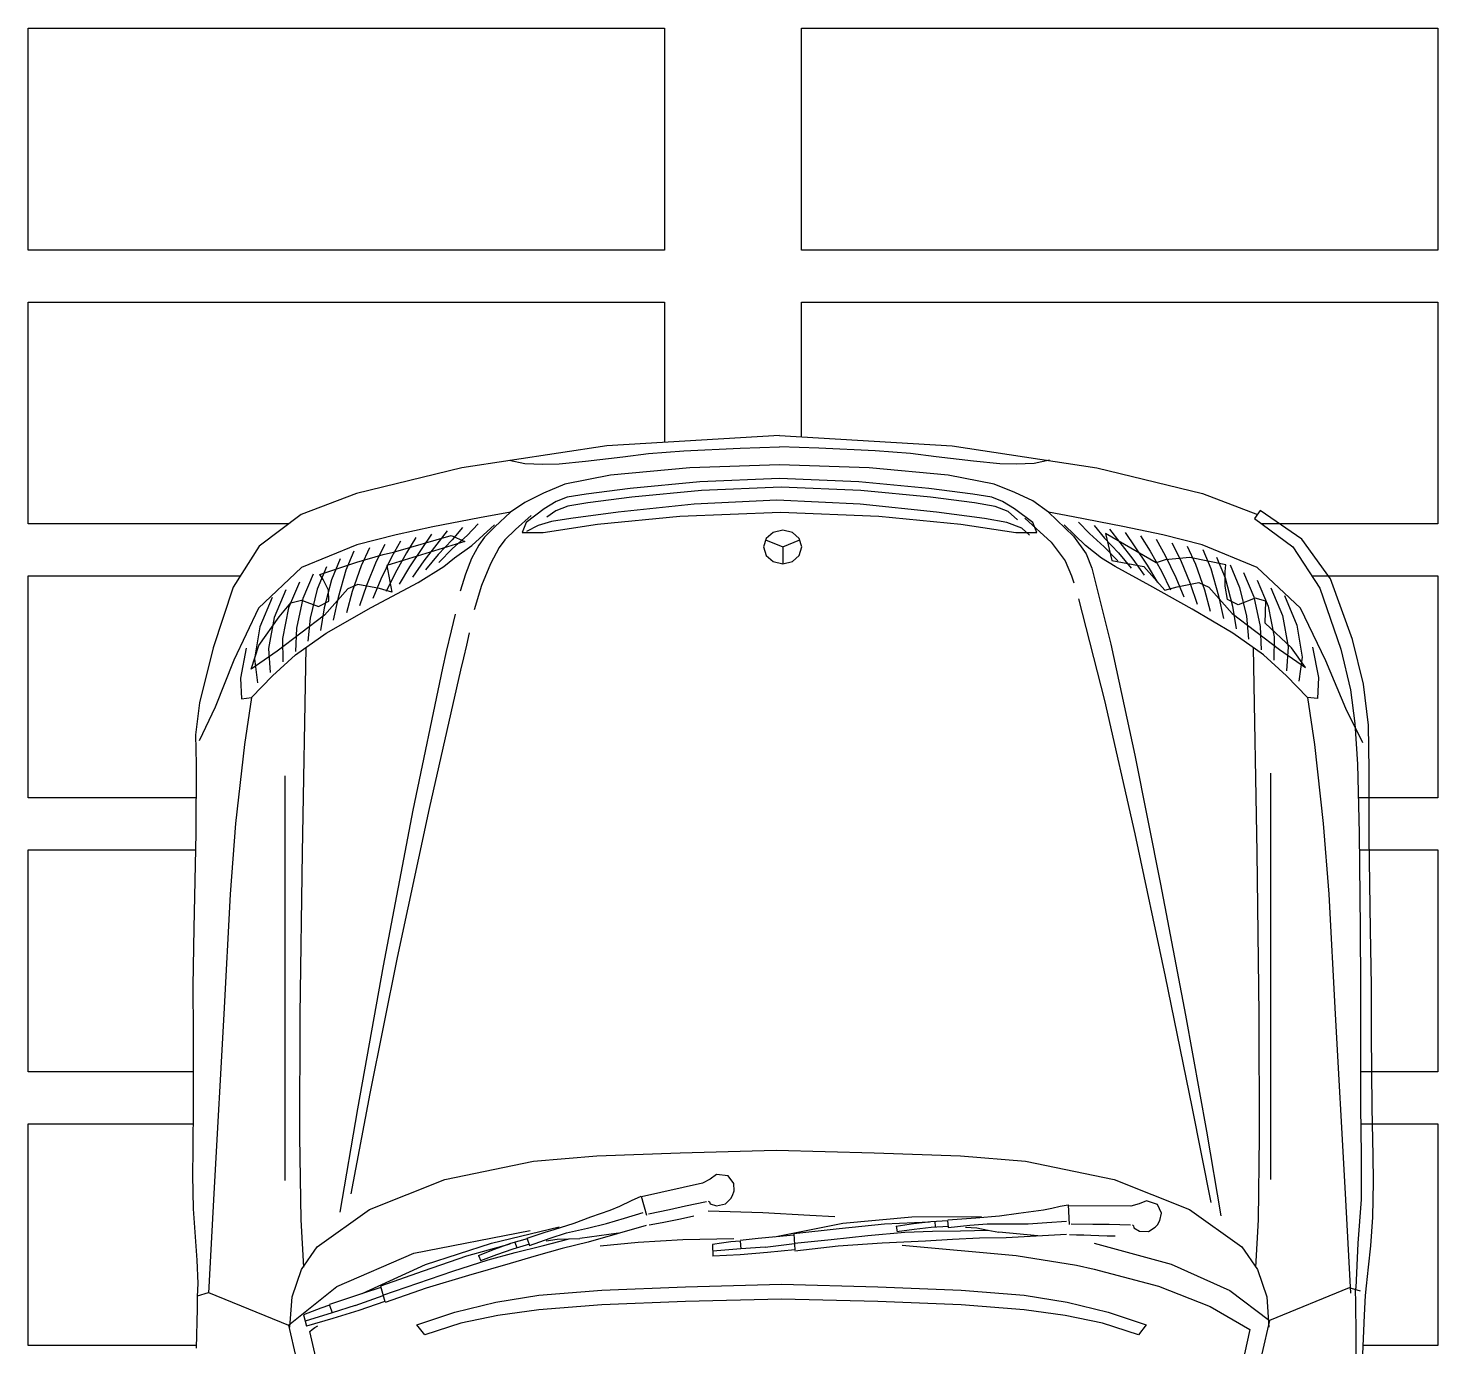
# Model space of a CAD drawing. Header units: millimetres. Extents: x 3923 to 4007, y 744 to 863.
# Drawn here: x 3930.397 to 3934.161, y 830.962 to 834.483 of the extents above; entities that cross this region are included whole.
import ezdxf

# ---------------------------------------------------------------- set-up
doc = ezdxf.new("R2010")
doc.units = ezdxf.units.MM
doc.layers.add('-HIDRO', color=8, linetype='Continuous')

# ---------------------------------------------------------------- blocks, each defined once
blk = doc.blocks.new('Austin Mini dessus')
at = {"color": 8, "flags": 128}
for points in [[(-0.2069, 3.765), (-0.1204, 3.7865)], [(-0.1204, 3.7865), (-0.0703, 3.7926)], [(-0.114, 3.7617), (-0.0609, 3.787)], [(-0.0703, 3.7926), (-0.0241, 3.7916)], [(-0.0241, 3.7916), (0.0842, 3.7922)], [(0.0842, 3.7922), (0.2332, 3.7952)], [(0.2332, 3.7952), (0.3237, 3.797)], [(0.3237, 3.797), (0.3971, 3.7966)], [(0.3971, 3.7966), (0.5088, 3.7962)], [(0.5088, 3.7962), (0.581, 3.797)], [(0.581, 3.797), (0.6212, 3.7976)], [(0.6212, 3.7976), (0.674, 3.7963)], [(0.674, 3.7963), (0.7177, 3.7934)], [(0.7177, 3.7934), (0.7547, 3.7905)], [(0.7547, 3.7905), (0.7913, 3.7892)], [(0.7913, 3.7892), (0.8117, 3.7899)], [(0.8107, 3.7898), (0.8054, 3.7722)], [(0.8117, 3.7899), (0.831, 3.7901)], [(0.831, 3.7901), (0.8924, 3.7915)], [(-0.302, 3.7337), (-0.2069, 3.765)], [(0.3684, 3.7483), (0.6405, 3.7634)], [(0.6405, 3.7634), (0.8064, 3.7721)], [(0.8054, 3.7722), (0.8566, 3.6469)], [(-0.1874, 3.7324), (-0.114, 3.7617)], [(0.18, 3.7384), (0.3684, 3.7483)], [(-0.3667, 3.6929), (-0.302, 3.7337)], [(-0.269, 3.694), (-0.1874, 3.7324)], [(-0.2065, 3.713), (-0.1595, 3.7223)], [(-0.1595, 3.7223), (-0.127, 3.7206)], [(-0.127, 3.7206), (-0.1288, 3.7047)], [(-0.0554, 3.7158), (0.0688, 3.7297)], [(0.0688, 3.7297), (0.18, 3.7384)], [(-0.24, 3.6915), (-0.1897, 3.6999)], [(-0.1734, 3.7051), (-0.2108, 3.6933)], [(-0.2018, 3.6646), (-0.1734, 3.7051)], [(-0.1897, 3.6999), (-0.152, 3.6952)], [(-0.1288, 3.7047), (-0.1629, 3.672)], [(-0.1288, 3.7047), (-0.0554, 3.7158)], [(-0.4163, 3.6266), (-0.3667, 3.6929)], [(-0.3332, 3.6261), (-0.269, 3.694)], [(-0.2862, 3.6722), (-0.24, 3.6915)], [(-0.2108, 3.6933), (-0.2557, 3.6613)], [(-0.2548, 3.669), (-0.2057, 3.6781)], [(-0.2057, 3.6781), (-0.1684, 3.6754)], [(-0.2983, 3.6509), (-0.2548, 3.669)], [(-0.2557, 3.6613), (-0.2776, 3.6432)], [(-0.2696, 3.6465), (-0.2217, 3.6563)], [(-0.2582, 3.5904), (-0.2018, 3.6646)], [(-0.2217, 3.6563), (-0.1848, 3.6556)], [(-0.1629, 3.672), (-0.1958, 3.6357)], [(0.6296, 3.652), (-0.0059, 3.652)], [(-0.3103, 3.6295), (-0.2696, 3.6465)], [(-0.2844, 3.624), (-0.2378, 3.6344)], [(-0.2776, 3.6432), (-0.2819, 3.6262)], [(-0.2378, 3.6344), (-0.2012, 3.6358)], [(-0.1958, 3.6357), (-0.2299, 3.5876)], [(0.369, 3.6287), (0.5603, 3.6292)], [(0.5603, 3.6292), (0.6914, 3.6273)], [(0.8118, 3.6411), (0.769, 3.6265)], [(0.8566, 3.6469), (0.7958, 3.5707)], [(0.8596, 3.6444), (0.8118, 3.6411)], [(0.8566, 3.6469), (0.909, 3.6348)], [(-0.4494, 3.54), (-0.4163, 3.6266)], [(-0.3686, 3.5396), (-0.3332, 3.6261)], [(-0.3224, 3.6082), (-0.2844, 3.624)], [(-0.2992, 3.6015), (-0.2538, 3.6126)], [(-0.2819, 3.6262), (-0.2717, 3.5998)], [(-0.2538, 3.6126), (-0.2177, 3.6161)], [(-0.2069, 3.6195), (0.1144, 3.6255)], [(0.1144, 3.6255), (0.369, 3.6287)], [(0.6914, 3.6273), (0.7656, 3.6231)], [(0.769, 3.6265), (0.7337, 3.6018)], [(0.8299, 3.5961), (0.835, 3.6098)], [(0.835, 3.6098), (0.8402, 3.6233)], [(0.8372, 3.5784), (0.8502, 3.6203)], [(0.8402, 3.6233), (0.8582, 3.6183)], [(0.8462, 3.577), (0.8582, 3.6183)], [(0.8634, 3.6093), (0.8604, 3.6051)], [(0.8666, 3.6133), (0.8634, 3.6093)], [(0.9143, 3.6021), (0.8666, 3.6133)], [(-0.3219, 3.5976), (-0.3417, 3.5395)], [(-0.3344, 3.5868), (-0.2992, 3.6015)], [(-0.3144, 3.5923), (-0.3219, 3.5976)], [(-0.2975, 3.5839), (-0.3144, 3.5923)], [(-0.3139, 3.579), (-0.2698, 3.5907)], [(-0.2994, 3.5535), (-0.2582, 3.5904)], [(-0.2717, 3.5998), (-0.28, 3.5832)], [(-0.2299, 3.5876), (-0.2701, 3.5169)], [(-0.2698, 3.5907), (-0.2341, 3.5963)], [(0.7337, 3.6018), (0.675, 3.5196)], [(0.8252, 3.5824), (0.8299, 3.5961)], [(0.8604, 3.6051), (0.8577, 3.6008)], [(-0.3465, 3.5655), (-0.3139, 3.579)], [(-0.3287, 3.5566), (-0.2858, 3.5689)], [(-0.28, 3.5832), (-0.2975, 3.5839)], [(-0.2858, 3.5689), (-0.2505, 3.5765)], [(0.517, 3.5386), (0.6793, 3.5662)], [(0.7958, 3.5707), (0.7435, 3.4498)], [(0.8151, 3.5556), (0.8242, 3.5824)], [(0.8252, 3.5824), (0.8372, 3.5784)], [(0.8257, 3.5419), (0.8372, 3.5784)], [(0.8334, 3.5361), (0.8462, 3.577)], [(-0.3585, 3.5441), (-0.3287, 3.5566)], [(-0.3356, 3.5327), (-0.2955, 3.5465)], [(-0.3066, 3.538), (-0.2994, 3.5535)], [(-0.2955, 3.5465), (-0.2617, 3.5558)], [(0.4929, 3.5192), (0.6502, 3.5491)], [(0.8063, 3.5287), (0.8151, 3.5556)], [(0.8257, 3.5419), (0.8097, 3.4979)], [(-0.4897, 3.3744), (-0.4494, 3.54)], [(-0.3843, 3.4776), (-0.3686, 3.5396)], [(-0.3639, 3.5197), (-0.3356, 3.5327)], [(-0.3417, 3.5395), (-0.3534, 3.4979)], [(-0.3424, 3.5089), (-0.3051, 3.524)], [(-0.3001, 3.5036), (-0.3066, 3.538)], [(-0.3051, 3.524), (-0.273, 3.5351)], [(0.2791, 3.4759), (0.4929, 3.5192)], [(0.2925, 3.4981), (0.517, 3.5386)], [(0.675, 3.5196), (0.6278, 3.4015)], [(0.8067, 3.5309), (0.7615, 3.4315)], [(0.7972, 3.5019), (0.8063, 3.5287)], [(0.8192, 3.4954), (0.8334, 3.5361)], [(-0.3693, 3.4953), (-0.3424, 3.5089)], [(-0.3534, 3.4979), (-0.3572, 3.4821)], [(-0.3493, 3.4851), (-0.3148, 3.5016)], [(-0.3148, 3.5016), (-0.2843, 3.5144)], [(-0.2701, 3.5169), (-0.3098, 3.443)], [(-0.2946, 3.4845), (-0.3001, 3.5036)], [(0.0478, 3.4514), (0.2925, 3.4981)], [(0.7718, 3.4351), (0.7952, 3.5024)], [(0.8092, 3.4984), (0.7905, 3.4435)], [(0.7952, 3.5024), (0.8192, 3.4954)], [(-0.3968, 3.4202), (-0.3843, 3.4776)], [(-0.3572, 3.4821), (-0.3836, 3.3914)], [(-0.3746, 3.4709), (-0.3493, 3.4851)], [(-0.374, 3.3698), (-0.3363, 3.4925)], [(-0.3561, 3.4613), (-0.3244, 3.4792)], [(-0.3363, 3.4925), (-0.2946, 3.4845)], [(-0.3244, 3.4792), (-0.2956, 3.4936)], [(0.0453, 3.4261), (0.2791, 3.4759)], [(0.7985, 3.4305), (0.8212, 3.4949)], [(-0.38, 3.4466), (-0.3561, 3.4613)], [(-0.363, 3.4375), (-0.3341, 3.4567)], [(-0.3437, 3.4343), (-0.3181, 3.4522)], [(-0.3341, 3.4567), (-0.3068, 3.4729)], [(-0.3854, 3.4222), (-0.363, 3.4375)], [(-0.3698, 3.4136), (-0.3437, 3.4343)], [(-0.3534, 3.4119), (-0.3294, 3.4315)], [(-0.3098, 3.443), (-0.3346, 3.403)], [(-0.1749, 3.4052), (0.0478, 3.4514)], [(0.7435, 3.4498), (0.7081, 3.2674)], [(0.7615, 3.4315), (0.7277, 3.3278)], [(0.7484, 3.3675), (0.7718, 3.4351)], [(0.7905, 3.4435), (0.7715, 3.3887)], [(0.7785, 3.3642), (0.7985, 3.4305)], [(0.8558, 3.4451), (0.8359, 3.3854)], [(0.8536, 3.3763), (0.8715, 3.4329)], [(0.8715, 3.4329), (0.8558, 3.4451)], [(-0.4112, 3.3468), (-0.3968, 3.4202)], [(-0.3908, 3.3978), (-0.3698, 3.4136)], [(-0.3767, 3.3898), (-0.3534, 3.4119)], [(-0.363, 3.3894), (-0.3407, 3.4108)], [(-0.172, 3.3767), (0.0453, 3.4261)], [(-0.3961, 3.3734), (-0.3767, 3.3898)], [(-0.3836, 3.3914), (-0.374, 3.3698)], [(-0.3836, 3.366), (-0.363, 3.3894)], [(-0.3481, 3.3863), (-0.3679, 3.3589)], [(-0.3346, 3.403), (-0.3481, 3.3863)], [(-0.2599, 3.3851), (-0.2335, 3.3912)], [(-0.2335, 3.3912), (-0.2013, 3.399)], [(-0.2013, 3.399), (-0.1749, 3.4052)], [(0.6278, 3.4015), (0.5988, 3.2619)], [(0.7715, 3.3887), (0.7537, 3.3335)], [(-0.5243, 3.1472), (-0.4897, 3.3744)], [(-0.4015, 3.349), (-0.3836, 3.366)], [(-0.347, 3.3593), (-0.3226, 3.369)], [(-0.3226, 3.369), (-0.2958, 3.3774)], [(-0.2307, 3.363), (-0.2112, 3.3675)], [(-0.2112, 3.3675), (-0.1915, 3.3721)], [(-0.1915, 3.3721), (-0.172, 3.3767)], [(0.7293, 3.299), (0.7484, 3.3675)], [(0.7597, 3.2985), (0.7785, 3.3642)], [(0.8359, 3.3854), (0.8202, 3.3211)], [(0.8415, 3.3179), (0.8536, 3.3763)], [(-0.4198, 3.2983), (-0.4112, 3.3468)], [(-0.3679, 3.3589), (-0.4003, 3.3232)], [(-0.3805, 3.3391), (-0.3683, 3.348)], [(-0.3683, 3.348), (-0.347, 3.3593)], [(-0.339, 3.3298), (-0.3048, 3.3438)], [(-0.3048, 3.3438), (-0.2667, 3.355)], [(0.7472, 3.3485), (0.7374, 3.3232)], [(0.7462, 3.3202), (0.7557, 3.3455)], [(0.7472, 3.3485), (0.7557, 3.345)], [(-0.4198, 3.2983), (-0.397, 3.3226)], [(-0.397, 3.3226), (-0.3805, 3.3391)], [(-0.3644, 3.3161), (-0.339, 3.3298)], [(0.7277, 3.3278), (0.7023, 3.2216)], [(0.7374, 3.3232), (0.728, 3.2975)], [(0.7371, 3.2944), (0.7462, 3.3202)], [(0.7537, 3.3335), (0.7422, 3.2911)], [(0.8202, 3.3211), (0.8092, 3.2537)], [(-0.5014, 3.3001), (-0.4965, 3.2759)], [(-0.435, 3.2757), (-0.4198, 3.2983)], [(-0.3926, 3.2902), (-0.3764, 3.3069)], [(-0.3764, 3.3069), (-0.3644, 3.3161)], [(0.728, 3.2975), (0.7203, 3.2716)], [(0.7478, 3.258), (0.7597, 3.2985)], [(0.8325, 3.2537), (0.8415, 3.3179)], [(-0.4965, 3.2759), (-0.4951, 3.2474)], [(-0.4498, 3.2462), (-0.435, 3.2757)], [(-0.415, 3.2655), (-0.3926, 3.2902)], [(-0.4036, 3.2735), (-0.3881, 3.2799)], [(-0.3881, 3.2799), (-0.3879, 3.2469)], [(0.7263, 3.2915), (0.7353, 3.2885)], [(0.7293, 3.2686), (0.7371, 3.2944)], [(0.7422, 3.2911), (0.7318, 3.2485)], [(-0.4251, 3.2451), (-0.4036, 3.2735)], [(-0.4054, 3.2337), (-0.3992, 3.255)], [(-0.3992, 3.255), (-0.3897, 3.273)], [(0.5988, 3.2619), (0.5909, 3.1628)], [(0.7153, 3.258), (0.7105, 3.2437)], [(0.7198, 3.2721), (0.7153, 3.258)], [(0.7313, 3.2686), (0.72, 3.2361)], [(0.7208, 3.2721), (0.7313, 3.2686)], [(0.7361, 3.2172), (0.7478, 3.258)], [(0.8092, 3.2537), (0.8014, 3.1546)], [(0.8246, 3.1546), (0.8325, 3.2537)], [(-0.4951, 3.2474), (-0.4961, 3.222)], [(-0.4642, 3.2131), (-0.4498, 3.2462)], [(-0.4368, 3.2263), (-0.4251, 3.2451)], [(-0.4223, 3.2271), (-0.4123, 3.2411)], [(-0.4102, 3.2033), (-0.4054, 3.2337)], [(-0.3879, 3.2469), (-0.4009, 3.1615)], [(0.7105, 3.2437), (0.7063, 3.2296)], [(0.72, 3.2361), (0.7116, 3.2101)], [(0.7318, 3.2485), (0.7208, 3.2061)], [(0.7243, 3.2421), (0.7215, 3.2248)], [(-0.4961, 3.222), (-0.5002, 3.1805)], [(-0.4783, 3.1411), (-0.4642, 3.2131)], [(-0.4482, 3.1794), (-0.4433, 3.2092)], [(-0.4433, 3.2092), (-0.4368, 3.2263)], [(-0.4292, 3.2081), (-0.4223, 3.2271)], [(0.7063, 3.2296), (0.6964, 3.1985)], [(0.7116, 3.2101), (0.7041, 3.1774)], [(0.7215, 3.2248), (0.721, 3.2072)], [(0.7263, 3.1761), (0.7361, 3.2172)], [(-0.4345, 3.1767), (-0.4292, 3.2081)], [(-0.42, 3.129), (-0.4102, 3.2033)], [(0.6964, 3.1985), (0.6864, 3.1723)], [(0.7123, 3.1286), (0.7203, 3.1896)], [(0.721, 3.2072), (0.7203, 3.1896)], [(-0.5002, 3.1805), (-0.5068, 3.1221)], [(-0.457, 3.1102), (-0.4482, 3.1794)], [(-0.4433, 3.1075), (-0.4345, 3.1767)], [(0.6864, 3.1723), (0.6761, 3.1418)], [(0.7041, 3.1774), (0.6969, 3.1476)], [(0.6998, 3.0852), (0.7263, 3.1761)], [(-0.5405, 2.876), (-0.5243, 3.1472)], [(-0.4009, 3.1615), (-0.4139, 3.0323)], [(0.5909, 3.1628), (0.5858, 3.0317)], [(0.6969, 3.1476), (0.6884, 3.1193)], [(0.7318, 3.1572), (0.726, 3.0977)], [(0.8014, 3.1546), (0.7962, 3.0235)], [(0.8194, 3.0235), (0.8246, 3.1546)], [(-0.5068, 3.1221), (-0.5121, 3.0818)], [(-0.4897, 3.0166), (-0.4783, 3.1411)], [(-0.4326, 3.01), (-0.42, 3.129)], [(0.6698, 3.1266), (0.6607, 3.1082)], [(0.6761, 3.1418), (0.6698, 3.1266)], [(-0.4678, 3.0008), (-0.457, 3.1102)], [(-0.4541, 2.9981), (-0.4433, 3.1075)], [(0.6607, 3.1082), (0.6538, 3.0932)], [(0.6884, 3.1193), (0.6795, 3.0899)], [(-0.5121, 3.0818), (-0.5164, 3.0261)], [(0.6338, 2.997), (0.6553, 3.0927)], [(0.6538, 3.0932), (0.6836, 3.0845)], [(0.6818, 3.0817), (0.6747, 3.0485)], [(0.6957, 3.0601), (0.6993, 3.0807)], [(0.726, 3.0977), (0.7219, 3.0275)], [(0.6902, 3.0313), (0.6957, 3.0601)], [(-0.4139, 3.0323), (-0.4198, 2.8742)], [(0.5858, 3.0317), (0.5818, 2.8809)], [(0.6747, 3.0485), (0.6693, 3.0237)], [(-0.5164, 3.0261), (-0.5207, 2.9376)], [(-0.4943, 2.876), (-0.4897, 3.0166)], [(-0.4389, 2.8801), (-0.4326, 3.01)], [(0.6693, 3.0237), (0.6625, 2.9905)], [(0.6853, 3.0102), (0.6902, 3.0313)], [(0.7219, 3.0275), (0.7205, 2.9476)], [(0.7962, 3.0235), (0.7923, 2.8727)], [(0.8155, 2.8727), (0.8194, 3.0235)], [(-0.473, 2.876), (-0.4678, 3.0008)], [(-0.4594, 2.8733), (-0.4541, 2.9981)], [(0.6273, 2.9847), (0.6338, 2.997)], [(0.6618, 2.9878), (0.6631, 2.986)], [(0.677, 2.9877), (0.6796, 2.9022)], [(0.6202, 2.9747), (0.6273, 2.9847)], [(0.6221, 2.9567), (0.6202, 2.9747)], [(0.6631, 2.986), (0.6661, 2.9845)], [(0.6661, 2.9845), (0.6693, 2.9748)], [(0.6693, 2.9748), (0.6662, 2.9608)], [(0.7259, 2.9524), (0.7277, 2.9669)], [(0.7277, 2.9669), (0.7297, 2.9812)], [(0.7297, 2.9812), (0.7484, 2.9804)], [(0.7369, 2.9367), (0.7402, 2.9806)], [(0.7461, 2.9374), (0.7484, 2.9804)], [(0.6341, 2.9475), (0.6221, 2.9567)], [(0.6455, 2.9473), (0.6341, 2.9475)], [(0.6529, 2.9495), (0.6455, 2.9473)], [(0.6577, 2.9524), (0.6529, 2.9495)], [(0.6662, 2.9608), (0.6577, 2.9524)], [(0.7244, 2.9379), (0.7259, 2.9524)], [(-0.5207, 2.9376), (-0.5227, 2.876)], [(0.7205, 2.9096), (0.7234, 2.9377)], [(0.7244, 2.9379), (0.7369, 2.9367)], [(0.7339, 2.8986), (0.7369, 2.9367)], [(0.7427, 2.8947), (0.7461, 2.9374)], [(-0.3786, 2.8967), (-0.3653, 2.9008)], [(-0.3653, 2.9008), (-0.352, 2.8967)], [(0.6796, 2.9022), (0.6837, 2.8284)], [(0.718, 2.8814), (0.7205, 2.9096)], [(-0.4326, 2.7495), (-0.4389, 2.8801)], [(-0.3917, 2.8708), (-0.3881, 2.8859)], [(-0.3881, 2.8859), (-0.3786, 2.8967)], [(-0.3767, 2.8977), (-0.3653, 2.8708)], [(-0.352, 2.8967), (-0.3425, 2.8859)], [(-0.3425, 2.8859), (-0.3389, 2.8708)], [(0.5818, 2.8809), (0.5858, 2.7275)], [(0.7179, 2.8836), (0.6962, 2.7767)], [(0.7152, 2.8533), (0.718, 2.8814)], [(0.7339, 2.8986), (0.7283, 2.8522)], [(0.7381, 2.8519), (0.7427, 2.8947)], [(-0.5405, 2.876), (-0.5243, 2.6047)], [(-0.5207, 2.8143), (-0.5227, 2.876)], [(-0.4897, 2.7353), (-0.4943, 2.876)], [(-0.4678, 2.7512), (-0.473, 2.876)], [(-0.4541, 2.7484), (-0.4594, 2.8733)], [(-0.4198, 2.8742), (-0.4139, 2.72)], [(-0.3881, 2.8557), (-0.3917, 2.8708)], [(-0.3786, 2.845), (-0.3881, 2.8557)], [(-0.3653, 2.8708), (-0.3767, 2.844)], [(-0.3653, 2.8708), (-0.3389, 2.8708)], [(-0.3425, 2.8557), (-0.352, 2.845)], [(-0.3389, 2.8708), (-0.3425, 2.8557)], [(0.7923, 2.8727), (0.7962, 2.7218)], [(0.8194, 2.7218), (0.8155, 2.8727)], [(-0.3653, 2.8409), (-0.3786, 2.845)], [(-0.352, 2.845), (-0.3653, 2.8409)], [(0.7054, 2.7825), (0.7131, 2.8533)], [(0.7131, 2.8533), (0.7381, 2.8519)], [(0.7277, 2.8526), (0.7218, 2.7949)], [(0.7325, 2.784), (0.7401, 2.8518)], [(-0.5164, 2.7259), (-0.5207, 2.8143)], [(0.6837, 2.8284), (0.6857, 2.7893)], [(0.7218, 2.7949), (0.7156, 2.7372)], [(0.6962, 2.7767), (0.6866, 2.668)], [(0.6979, 2.7113), (0.7054, 2.7825)], [(0.7279, 2.7148), (0.7325, 2.784)], [(-0.457, 2.6417), (-0.4678, 2.7512)], [(-0.4433, 2.639), (-0.4541, 2.7484)], [(-0.42, 2.6293), (-0.4326, 2.7495)], [(-0.5121, 2.6701), (-0.5164, 2.7259)], [(-0.4783, 2.6109), (-0.4897, 2.7353)], [(0.5858, 2.7275), (0.5909, 2.5917)], [(0.7156, 2.7372), (0.7107, 2.6794)], [(0.7962, 2.7218), (0.8014, 2.5907)], [(0.8246, 2.5907), (0.8194, 2.7218)], [(-0.4139, 2.72), (-0.4009, 2.5911)], [(0.6946, 2.6403), (0.6979, 2.7113)], [(0.7244, 2.6467), (0.7279, 2.7148)], [(0.701, 2.6926), (0.6971, 2.6657)], [(0.701, 2.6926), (0.7101, 2.6911)], [(0.7063, 2.6647), (0.71, 2.6915)], [(0.7107, 2.6794), (0.709, 2.6356)], [(0.731, 2.6835), (0.7474, 2.5042)], [(-0.5068, 2.6299), (-0.5121, 2.6701)], [(0.6866, 2.668), (0.6857, 2.5588)], [(0.6971, 2.6657), (0.6937, 2.6386)], [(0.7033, 2.6376), (0.7063, 2.6647)], [(-0.4482, 2.5725), (-0.457, 2.6417)], [(-0.4345, 2.5698), (-0.4433, 2.639)], [(0.6937, 2.6386), (0.692, 2.6115)], [(0.7015, 2.6106), (0.7033, 2.6376)], [(0.709, 2.6356), (0.7085, 2.5917)], [(0.7219, 2.6045), (0.7244, 2.6467)], [(-0.5002, 2.5714), (-0.5068, 2.6299)], [(-0.4102, 2.5543), (-0.42, 2.6293)], [(0.6914, 2.6119), (0.6903, 2.5972)], [(0.6924, 2.6121), (0.7034, 2.6111)], [(0.6934, 2.6323), (0.7028, 2.6314)], [(-0.5243, 2.6047), (-0.4897, 2.3776)], [(-0.4642, 2.5388), (-0.4783, 2.6109)], [(-0.4009, 2.5911), (-0.3879, 2.5051)], [(0.5909, 2.5917), (0.5988, 2.49)], [(0.6903, 2.5972), (0.689, 2.5822)], [(0.7034, 2.6111), (0.6997, 2.5769)], [(0.7085, 2.5917), (0.7072, 2.5478)], [(0.7197, 2.5621), (0.7219, 2.6045)], [(0.8014, 2.5907), (0.8092, 2.4916)], [(0.8325, 2.4916), (0.8246, 2.5907)], [(-0.4961, 2.5299), (-0.5002, 2.5714)], [(-0.4433, 2.5428), (-0.4482, 2.5725)], [(-0.429, 2.5374), (-0.4345, 2.5698)], [(0.6878, 2.5675), (0.6847, 2.5306)], [(0.689, 2.5822), (0.6878, 2.5675)], [(0.6997, 2.5769), (0.6975, 2.5497)], [(0.7026, 2.5837), (0.7038, 2.5662)], [(-0.4038, 2.5192), (-0.4102, 2.5543)], [(0.6975, 2.5497), (0.6975, 2.5161)], [(0.7038, 2.5662), (0.7072, 2.5489)], [(0.7072, 2.5489), (0.7105, 2.5317)], [(0.7193, 2.5199), (0.7197, 2.5621)], [(-0.4951, 2.5046), (-0.4961, 2.5299)], [(-0.4511, 2.5067), (-0.4642, 2.5388)], [(-0.4368, 2.5257), (-0.4433, 2.5428)], [(-0.4251, 2.5069), (-0.4368, 2.5257)], [(-0.4211, 2.5171), (-0.429, 2.5374)], [(0.6847, 2.5306), (0.6807, 2.5008)], [(0.7164, 2.4705), (0.7105, 2.5317)], [(-0.4965, 2.4761), (-0.4951, 2.5046)], [(-0.4377, 2.4782), (-0.4511, 2.5067)], [(-0.4036, 2.4784), (-0.4251, 2.5069)], [(-0.4082, 2.5023), (-0.4211, 2.5171)], [(-0.3951, 2.4956), (-0.4038, 2.5192)], [(-0.3879, 2.5051), (-0.3881, 2.472)], [(0.6807, 2.5008), (0.6754, 2.4613)], [(0.6975, 2.5161), (0.6972, 2.4854)], [(0.714, 2.4253), (0.7193, 2.5199)], [(0.7474, 2.5042), (0.7622, 2.4097)], [(-0.4106, 2.4907), (-0.373, 2.4496)], [(-0.3881, 2.472), (-0.4036, 2.4784)], [(-0.3837, 2.4832), (-0.3951, 2.4956)], [(0.5988, 2.49), (0.6278, 2.3505)], [(0.6972, 2.4854), (0.6952, 2.456)], [(0.8092, 2.4916), (0.8202, 2.4242)], [(0.8415, 2.4274), (0.8325, 2.4916)], [(-0.5014, 2.4519), (-0.4965, 2.4761)], [(-0.4198, 2.4536), (-0.4377, 2.4782)], [(0.6754, 2.4613), (0.673, 2.4486)], [(-0.4198, 2.4536), (-0.3822, 2.4143)], [(-0.4126, 2.4151), (-0.4198, 2.4536)], [(-0.373, 2.4496), (-0.3435, 2.4277)], [(0.6699, 2.4354), (0.6674, 2.4227)], [(0.673, 2.4486), (0.6699, 2.4354)], [(0.6952, 2.456), (0.6932, 2.4254)], [(-0.3975, 2.3367), (-0.4126, 2.4151)], [(-0.3677, 2.3955), (-0.4003, 2.4288)], [(-0.3822, 2.4143), (-0.3546, 2.3944)], [(-0.3435, 2.4277), (-0.32, 2.4176)], [(-0.32, 2.4176), (-0.3092, 2.4141)], [(0.6674, 2.4227), (0.6984, 2.421)], [(0.6695, 2.3245), (0.669, 2.4226)], [(0.6972, 2.4178), (0.6978, 2.3839)], [(0.715, 2.4096), (0.7145, 2.4208)], [(0.8202, 2.4242), (0.8359, 2.3599)], [(0.8536, 2.369), (0.8415, 2.4274)], [(-0.4043, 2.4065), (-0.3863, 2.3895)], [(-0.3478, 2.3704), (-0.3677, 2.3955)], [(-0.3546, 2.3944), (-0.3323, 2.3856)], [(-0.2838, 2.4064), (-0.1243, 2.3655)], [(0.7153, 2.3984), (0.715, 2.4096)], [(0.7156, 2.3872), (0.7153, 2.3984)], [(0.7622, 2.4097), (0.7686, 2.3821)], [(-0.4897, 2.3776), (-0.4494, 2.2119)], [(-0.3989, 2.3821), (-0.3794, 2.3657)], [(-0.3863, 2.3895), (-0.3657, 2.3661)], [(-0.3346, 2.3489), (-0.3478, 2.3704)], [(-0.3323, 2.3856), (-0.2128, 2.3556)], [(0.6978, 2.3839), (0.6981, 2.3586)], [(0.7163, 2.3745), (0.7156, 2.3872)], [(0.717, 2.3616), (0.7163, 2.3745)], [(0.7276, 2.3821), (0.761, 2.261)], [(0.7686, 2.3821), (0.7952, 2.2812)], [(0.8715, 2.3124), (0.8536, 2.369)], [(-0.3935, 2.3577), (-0.3726, 2.3419)], [(-0.3864, 2.3641), (-0.3443, 2.3544)], [(-0.3402, 2.2847), (-0.3864, 2.3641)], [(-0.3794, 2.3657), (-0.3561, 2.3436)], [(-0.3657, 2.3661), (-0.3434, 2.3447)], [(-0.3443, 2.3544), (-0.3348, 2.3038)], [(-0.3048, 2.2947), (-0.3346, 2.3489)], [(-0.2128, 2.3556), (-0.0386, 2.3181)], [(-0.1243, 2.3655), (0.085, 2.3182)], [(0.6278, 2.3505), (0.675, 2.2324)], [(0.6981, 2.3586), (0.6989, 2.3247)], [(0.7167, 2.349), (0.717, 2.3616)], [(0.8359, 2.3599), (0.8558, 2.3002)], [(-0.3843, 2.2744), (-0.3975, 2.3367)], [(-0.3881, 2.3334), (-0.3657, 2.3181)], [(-0.3726, 2.3419), (-0.3464, 2.3212)], [(-0.3561, 2.3436), (-0.3321, 2.324)], [(0.6659, 2.3111), (0.6695, 2.3245)], [(-0.3827, 2.309), (-0.3589, 2.2942)], [(-0.3657, 2.3181), (-0.3368, 2.2988)], [(-0.3464, 2.3212), (-0.3209, 2.3033)], [(-0.3348, 2.3038), (-0.2973, 2.271)], [(-0.0386, 2.3181), (0.1643, 2.2777)], [(0.085, 2.3182), (0.3093, 2.2706)], [(0.6613, 2.2997), (0.6659, 2.3111)], [(0.6989, 2.3218), (0.7006, 2.3204)], [(0.7006, 2.3204), (0.7038, 2.3197)], [(0.7038, 2.3197), (0.7091, 2.3109)], [(0.7091, 2.3109), (0.7093, 2.2966)], [(0.8558, 2.3002), (0.8715, 2.3124)], [(-0.3774, 2.2846), (-0.352, 2.2704)], [(-0.3589, 2.2942), (-0.3272, 2.2763)], [(-0.3449, 2.2704), (-0.3402, 2.2847)], [(-0.3368, 2.2988), (-0.3096, 2.2826)], [(-0.2675, 2.228), (-0.3048, 2.2947)], [(0.6672, 2.2826), (0.6613, 2.2997)], [(0.6809, 2.2764), (0.6672, 2.2826)], [(0.6988, 2.2826), (0.6921, 2.2787)], [(0.7029, 2.2864), (0.6988, 2.2826)], [(0.7093, 2.2966), (0.7029, 2.2864)], [(0.7952, 2.2812), (0.8271, 2.1996)], [(-0.3686, 2.2124), (-0.3843, 2.2744)], [(-0.372, 2.2602), (-0.3452, 2.2466)], [(-0.352, 2.2704), (-0.3175, 2.2539)], [(-0.3489, 2.2319), (-0.3449, 2.2704)], [(-0.3272, 2.2763), (-0.2983, 2.2619)], [(-0.2973, 2.271), (-0.3028, 2.2519)], [(0.1643, 2.2777), (0.3699, 2.2387)], [(0.3093, 2.2706), (0.5139, 2.2288)], [(0.6921, 2.2787), (0.6809, 2.2764)], [(0.761, 2.261), (0.8021, 2.1691)], [(-0.3666, 2.2358), (-0.3383, 2.2228)], [(-0.3452, 2.2466), (-0.3079, 2.2315)], [(-0.3175, 2.2539), (-0.287, 2.2412)], [(-0.3028, 2.2519), (-0.3094, 2.2175)], [(0.3699, 2.2387), (0.552, 2.2057)], [(0.8634, 2.1376), (1.3706, 2.2486)], [(-0.3375, 2.1754), (-0.3489, 2.2319)], [(-0.3383, 2.2228), (-0.2982, 2.209)], [(-0.3094, 2.2175), (-0.3021, 2.202)], [(-0.3079, 2.2315), (-0.2757, 2.2204)], [(-0.2299, 2.1644), (-0.2675, 2.228)], [(0.5139, 2.2288), (0.6638, 2.199)], [(0.675, 2.2324), (0.7337, 2.1502)], [(-0.4494, 2.2119), (-0.4163, 2.1254)], [(-0.3332, 2.1259), (-0.3686, 2.2124)], [(-0.3612, 2.2114), (-0.3315, 2.199)], [(-0.3315, 2.199), (-0.2886, 2.1866)], [(-0.3021, 2.202), (-0.261, 2.1651)], [(-0.2982, 2.209), (-0.2645, 2.1997)], [(0.552, 2.2057), (0.6848, 2.1831)], [(0.8271, 2.1996), (0.8634, 2.1376)], [(-0.3492, 2.1901), (-0.3167, 2.1765)], [(-0.3267, 2.1761), (-0.3375, 2.1754)], [(-0.3372, 2.1687), (-0.3019, 2.154)], [(-0.3036, 2.1762), (-0.3267, 2.1761)], [(-0.3167, 2.1765), (-0.2725, 2.1648)], [(-0.2827, 2.1724), (-0.3036, 2.1762)], [(-0.2886, 2.1866), (-0.2532, 2.179)], [(-0.2744, 2.1557), (-0.2827, 2.1724)], [(0.8021, 2.1691), (0.849, 2.1068)], [(-0.3251, 2.1474), (-0.2871, 2.1315)], [(-0.3019, 2.154), (-0.2565, 2.1429)], [(-0.2847, 2.1294), (-0.2744, 2.1557)], [(-0.2725, 2.1648), (-0.2368, 2.1592)], [(-0.261, 2.1651), (-0.2046, 2.0909)], [(-0.1958, 2.1163), (-0.2299, 2.1644)], [(0.7337, 2.1502), (0.769, 2.1254)], [(-0.4226, 2.1216), (-0.4101, 2.1302)], [(-0.4101, 2.1302), (-0.3656, 2.0699)], [(-0.269, 2.0579), (-0.3332, 2.1259)], [(-0.3131, 2.126), (-0.2723, 2.109)], [(-0.2871, 2.1315), (-0.2405, 2.1211)], [(-0.2803, 2.1124), (-0.2847, 2.1294)], [(-0.2565, 2.1429), (-0.2204, 2.1395)], [(-0.2069, 2.1325), (0.1144, 2.1265)], [(0.1144, 2.1265), (0.369, 2.1233)], [(0.5603, 2.1227), (0.6914, 2.1247)], [(0.6914, 2.1247), (0.7656, 2.1289)], [(0.769, 2.1254), (0.8118, 2.1109)], [(-0.3778, 2.0561), (-0.4226, 2.1216)], [(-0.301, 2.1047), (-0.2575, 2.0865)], [(-0.2456, 2.1137), (-0.2803, 2.1124)], [(-0.2723, 2.109), (-0.2245, 2.0993)], [(-0.2071, 2.072), (-0.2456, 2.1137)], [(-0.2405, 2.1211), (-0.204, 2.1197)], [(-0.1629, 2.08), (-0.1958, 2.1163)], [(0.6276, 2.1045), (-0.0104, 2.1045)], [(0.369, 2.1233), (0.5603, 2.1227)], [(0.7979, 1.9816), (0.849, 2.1068)], [(0.8118, 2.1109), (0.8596, 2.1076)], [(0.849, 2.1068), (0.9014, 2.1189)], [(-0.289, 2.0833), (-0.2428, 2.064)], [(-0.2575, 2.0865), (-0.2084, 2.0774)], [(-0.2245, 2.0993), (-0.1876, 2.0999)], [(-0.2084, 2.0774), (-0.1711, 2.0801)], [(-0.2046, 2.0909), (-0.1762, 2.0504)], [(-0.3656, 2.0699), (-0.3005, 2.0279)], [(-0.2428, 2.064), (-0.1924, 2.0556)], [(-0.1762, 2.0504), (-0.2071, 2.072)], [(-0.1924, 2.0556), (-0.1547, 2.0604)], [(-0.1288, 2.0473), (-0.1629, 2.08)], [(-0.3153, 2.0107), (-0.3778, 2.0561)], [(-0.1866, 2.0184), (-0.269, 2.0579)], [(-0.2082, 2.0394), (-0.1605, 2.0298)], [(-0.1288, 2.0473), (-0.0554, 2.0362)], [(-0.1273, 2.0313), (-0.1288, 2.0473)], [(-0.0554, 2.0362), (0.0688, 2.0223)], [(-0.3005, 2.0279), (-0.2047, 1.9948)], [(-0.1118, 1.9868), (-0.1866, 2.0184)], [(-0.1605, 2.0298), (-0.1273, 2.0313)], [(0.0688, 2.0223), (0.18, 2.0136)], [(-0.2203, 1.9763), (-0.3153, 2.0107)], [(-0.2047, 1.9948), (-0.141, 1.9797)], [(0.18, 2.0136), (0.3684, 2.0036)], [(0.3684, 2.0036), (0.6405, 1.9886)], [(-0.1499, 1.9594), (-0.2203, 1.9763)], [(-0.141, 1.9797), (-0.088, 1.9728)], [(-0.0578, 1.9603), (-0.1118, 1.9868)], [(-0.088, 1.9728), (-0.0243, 1.9685)], [(0.6405, 1.9886), (0.8064, 1.9798)], [(0.7278, 1.9679), (0.7981, 1.971)], [(0.8032, 1.9639), (0.7979, 1.9816)], [(0.7981, 1.971), (0.7996, 1.9716)], [(0.7996, 1.9716), (0.8012, 1.972)], [(0.8012, 1.972), (0.803, 1.9721)], [(0.803, 1.9721), (0.8187, 1.9717)], [(0.8187, 1.9717), (0.8745, 1.9713)], [(0.8745, 1.9713), (0.9836, 1.9722)], [(-0.0857, 1.9511), (-0.1499, 1.9594)], [(-0.0153, 1.9503), (-0.0857, 1.9511)], [(-0.0243, 1.9685), (0.084, 1.9658)], [(0.0907, 1.9502), (-0.0153, 1.9503)], [(0.084, 1.9658), (0.2331, 1.9643)], [(0.2354, 1.9481), (0.0907, 1.9502)], [(0.2331, 1.9643), (0.3237, 1.9638)], [(0.3237, 1.9468), (0.2354, 1.9481)], [(0.3237, 1.9638), (0.3991, 1.9639)], [(0.3991, 1.9639), (0.5144, 1.9637)], [(0.5144, 1.9637), (0.5887, 1.9626)], [(0.5887, 1.9626), (0.6591, 1.9627)], [(0.6591, 1.9627), (0.7278, 1.9679)], [(0.7321, 1.9476), (0.6869, 1.9446)], [(0.7655, 1.9512), (0.7321, 1.9476)], [(0.7946, 1.9543), (0.7655, 1.9512)], [(0.8101, 1.9559), (0.7946, 1.9543)], [(0.8406, 1.9574), (0.8101, 1.9559)], [(0.902, 1.9603), (0.8406, 1.9574)], [(0.3994, 1.9465), (0.3237, 1.9468)], [(0.5154, 1.9455), (0.3994, 1.9465)], [(0.5899, 1.9439), (0.5154, 1.9455)], [(0.6316, 1.9433), (0.5899, 1.9439)], [(0.6869, 1.9446), (0.6316, 1.9433)]]:
    blk.add_lwpolyline(points, dxfattribs=at)

msp = doc.modelspace()

# ---------------------------------------------------------------- linework, layer by layer
at = {"layer": '-HIDRO', "linetype": 'Continuous'}
for points in [[(3932.0963, 834.4833), (3932.0963, 833.8908), (3930.3969, 833.8908), (3930.3969, 834.4833)], [(3934.1609, 834.4833), (3934.1609, 833.8908), (3932.4616, 833.8908), (3932.4616, 834.4833)]]:
    msp.add_lwpolyline(points, close=True, dxfattribs=at)
for points in [[(3931.0927, 833.1593), (3930.3969, 833.1593), (3930.3969, 833.7518), (3932.0963, 833.7518), (3932.0963, 833.3774)], [(3932.4616, 833.3921), (3932.4616, 833.7518), (3934.1609, 833.7518), (3934.1609, 833.1593), (3933.6912, 833.1593)], [(3930.845, 832.4278), (3930.3969, 832.4278), (3930.3969, 833.0203), (3930.9632, 833.0203)], [(3933.8244, 833.0203), (3934.1609, 833.0203), (3934.1609, 832.4278), (3933.9489, 832.4278)], [(3930.8374, 831.6963), (3930.3969, 831.6963), (3930.3969, 832.2888), (3930.8436, 832.2888)], [(3933.9517, 832.2888), (3934.1609, 832.2888), (3934.1609, 831.6963), (3933.9546, 831.6963)], [(3930.8458, 830.9648), (3930.3969, 830.9648), (3930.3969, 831.5573), (3930.8372, 831.5573)], [(3933.9554, 831.5573), (3934.1609, 831.5573), (3934.1609, 830.9648), (3933.9617, 830.9648)]]:
    msp.add_lwpolyline(points, dxfattribs=at)

# ---------------------------------------------------------------- block references
at = {"layer": '-HIDRO', "xscale": -1.701, "yscale": 1.701, "zscale": 1.701, "rotation": 90}
msp.add_blockref('Austin Mini dessus', (3937.295, 832.4763), dxfattribs=at)

doc.saveas('drawing.dxf')
